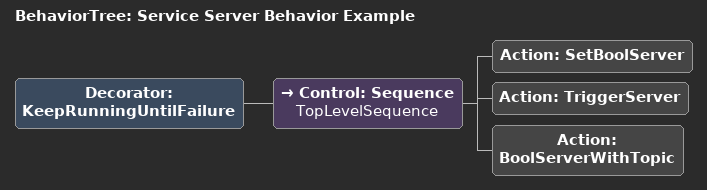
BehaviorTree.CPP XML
<?xml version="1.0" encoding="utf-8"?>
<root BTCPP_format="4" main_tree_to_execute="Service Server Behavior Example">
  <BehaviorTree ID="Service Server Behavior Example" _description="">
    <Decorator ID="KeepRunningUntilFailure">
      <Control ID="Sequence" name="TopLevelSequence">
        <Action ID="SetBoolServer"/>
        <Action ID="TriggerServer"/>
        <Action ID="BoolServerWithTopic"/>
      </Control>
    </Decorator>
  </BehaviorTree>
</root>
